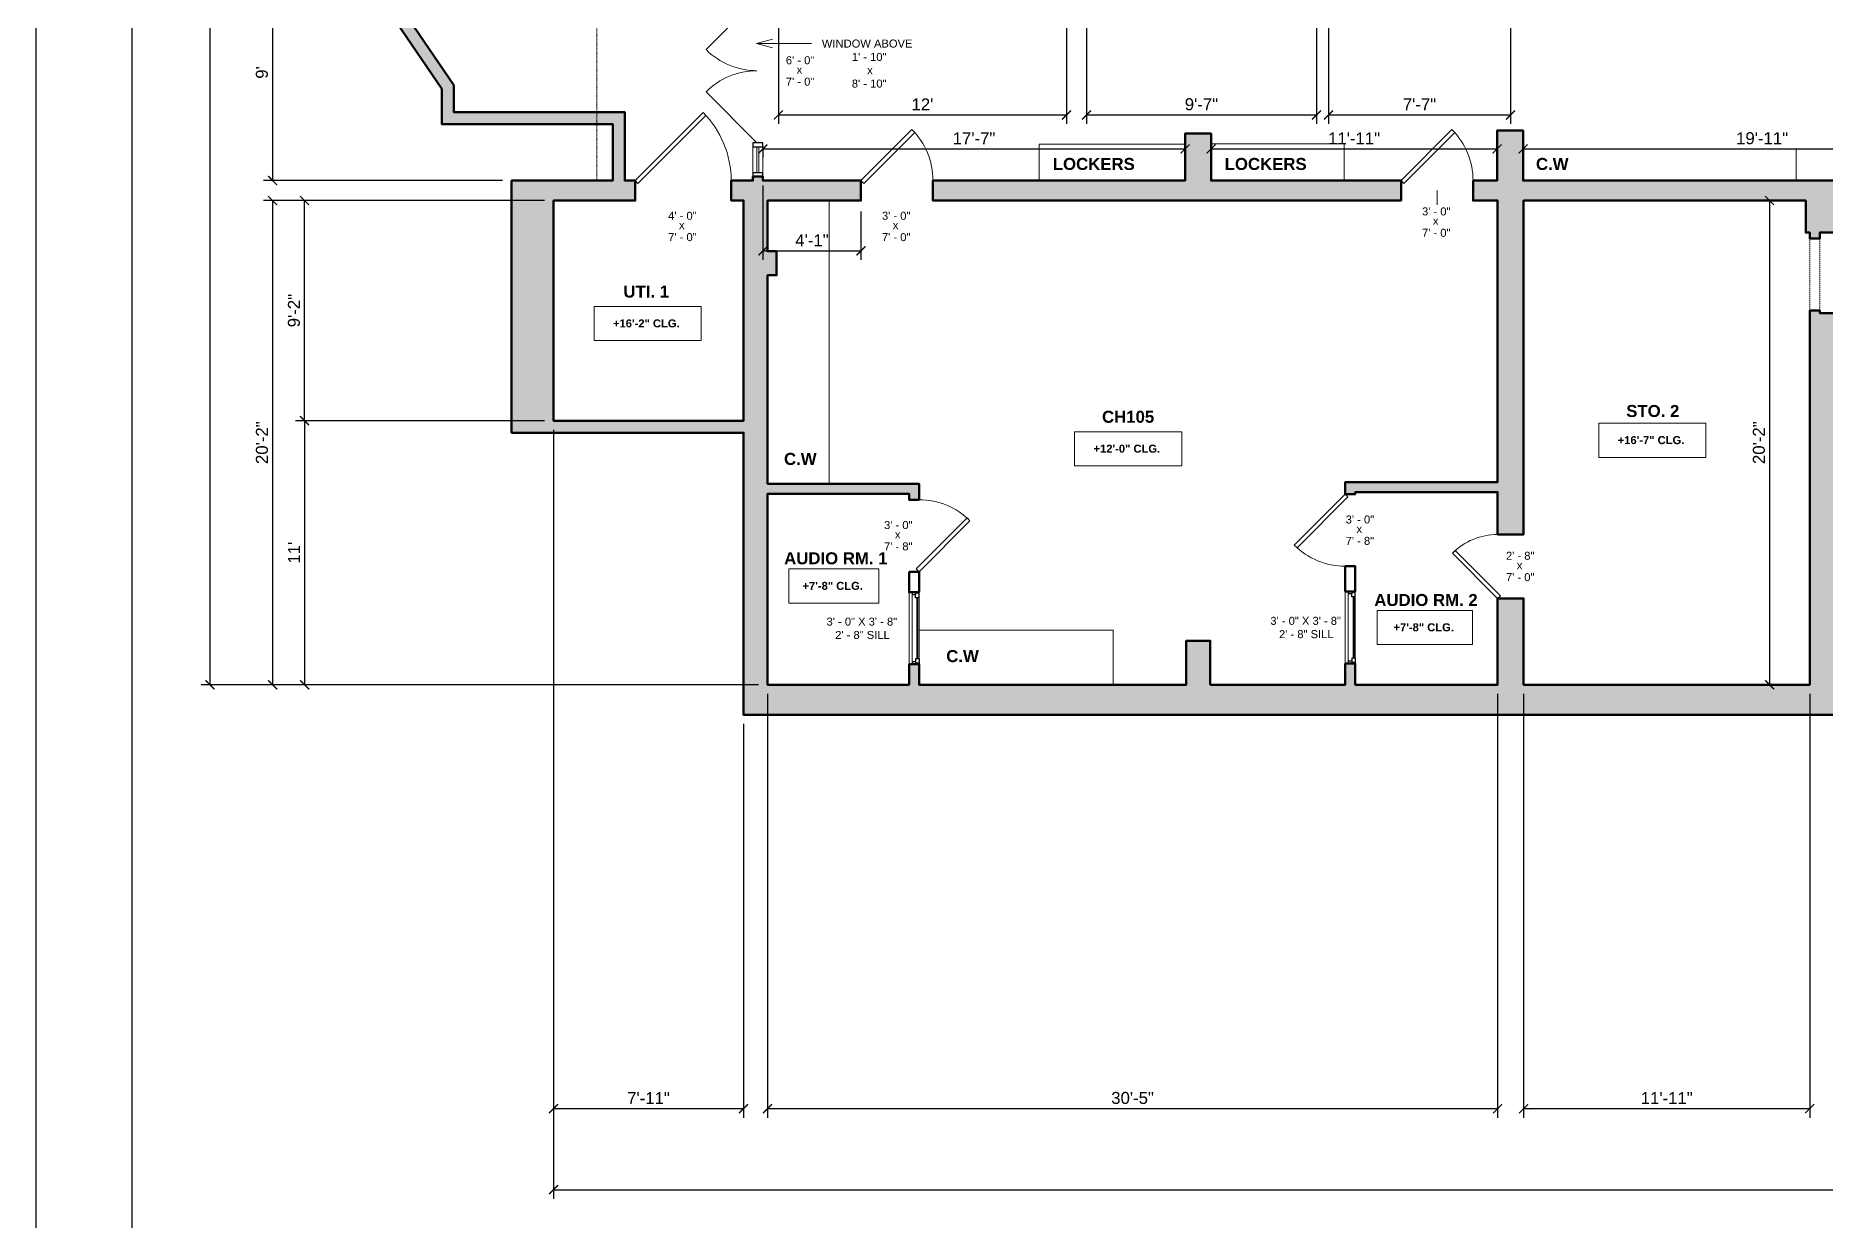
# Model space of a CAD drawing. Header units: inches. Extents: x -2078 to 106214, y -964 to 6385.
# Drawn here: x 17486 to 18380, y 3412 to 4004 of the extents above; entities that cross this region are included whole.
import ezdxf

# ---------------------------------------------------------------- set-up
doc = ezdxf.new("R2010")
doc.units = ezdxf.units.IN
doc.header["$MEASUREMENT"] = 0
doc.linetypes.add('HIDDEN2', pattern=[0.1875, 0.125, -0.0625])
doc.linetypes.add('Overhead', pattern=[0.15625, 0.09375, -0.0625])
for name, color, linetype, lineweight in [('A-ANNO', 2, 'Continuous', 5), ('A-ANNO-DIMS', 1, 'Continuous', 9), ('A-CASE', 4, 'Continuous', 9), ('A-DOOR', 1, 'Continuous', 18), ('A-GLAZ', 2, 'Continuous', 30), ('A-GLAZ-CURT', 52, 'Continuous', 9), ('A-GLAZ-CWMG', 51, 'Continuous', 9), ('A-HIDDEN', 2, 'HIDDEN2', 18), ('A-WALL', 3, 'Continuous', 40), ('A-WINDOWS', 2, 'Continuous', 18)]:
    doc.layers.add(name, color=color, linetype=linetype, lineweight=lineweight)
doc.layers.add('A-HATCH', color=9, linetype='Continuous')
doc.layers.add('A-TB', color=7, linetype='Continuous')
doc.styles.add('Arial_1', font='arial.ttf', dxfattribs={"height": 0.0625})
doc.styles.add('Arial_2', font='arial.ttf', dxfattribs={"height": 3})
doc.styles.add('Arial_B', font='arialbd.ttf', dxfattribs={"height": 4.5})
doc.styles.add('Arial_B_1', font='arialbd.ttf', dxfattribs={"height": 3})
doc.styles.add('Jay Cad', font='arial.ttf', dxfattribs={"height": 0.125})
doc.styles.add('JC', font='arial.ttf', dxfattribs={"height": 0.125})
doc.dimstyles.new('Jay Cad - DIMS', dxfattribs={"dimtxt": 0.125, "dimasz": 0.09375, "dimexe": 0.09375, "dimexo": 0.09375, "dimgap": 0.046875, "dimtad": 1, "dimdec": 1, "dimzin": 0, "dimdsep": 46, "dimlunit": 4, "dimtxsty": 'Jay Cad', "dimblk": 'ARCHTICK', "dimcen": 0.09, "dimclrd": 1, "dimclre": 1, "dimclrt": 256, "dimadec": 0, "dimazin": 0, "dimtfac": 1, "dimtdec": 1, "dimtofl": 0, "dimtmove": 1, "dimatfit": 3, "dimfxl": 1, "dimtolj": 1, "dimtzin": 0, "dimarcsym": 0})
doc.dimstyles.new('JC-DIMS', dxfattribs={"dimtxt": 0.125, "dimasz": 0.09375, "dimexe": 0.09375, "dimexo": 0.09375, "dimgap": 0.046875, "dimtad": 1, "dimdec": 1, "dimzin": 0, "dimdsep": 46, "dimlunit": 4, "dimtxsty": 'JC', "dimblk": 'ARCHTICK', "dimcen": 0.09, "dimclrd": 1, "dimclre": 1, "dimclrt": 256, "dimadec": 0, "dimazin": 0, "dimtfac": 1, "dimtdec": 1, "dimtofl": 0, "dimtmove": 1, "dimatfit": 3, "dimfxl": 1, "dimtolj": 1, "dimtzin": 0, "dimarcsym": 0})

# ---------------------------------------------------------------- blocks, each defined once
blk = doc.blocks.new('JC_DOOR_SINGLE PANEL - SINGLE DOOR-1542003-1st Floor Plan')
at = {"layer": 'A-DOOR', "lineweight": 30}
for p, q in [((-11.36, -37.53), (22.59, -3.59)), ((24, -5), (-9.94, -38.94)), ((22.59, -3.59), (24, -5)), ((-9.94, -38.94), (-11.36, -37.53))]:
    blk.add_line(p, q, dxfattribs=at)
at = {"layer": 'A-DOOR', "lineweight": 9}
blk.add_arc((24, -5), 48, 180, 225, dxfattribs=at)
blk = doc.blocks.new('JC_DOOR_SINGLE PANEL - SINGLE DOOR-1525205-1st Floor Plan')
at = {"layer": 'A-DOOR', "lineweight": 30}
for p, q in [((-8.87, -29.04), (16.59, -3.59)), ((18, -5), (-7.46, -30.46)), ((16.59, -3.59), (18, -5)), ((-7.46, -30.46), (-8.87, -29.04))]:
    blk.add_line(p, q, dxfattribs=at)
at = {"layer": 'A-DOOR', "lineweight": 9}
blk.add_arc((18, -5), 36, 180, 225, dxfattribs=at)
blk = doc.blocks.new('JC_OPENING DOOR - 3_ X 7_-1726620-1st Floor Plan')
at = {"linetype": 'Overhead'}
for p, q in [((17.68, 2.5), (-18.32, 2.5)), ((-18.32, -2.5), (17.68, -2.5))]:
    blk.add_line(p, q, dxfattribs=at)
for p, q in [((-18.32, 2.5), (-18.32, -2.5)), ((17.68, -2.5), (17.68, 2.5))]:
    blk.add_line(p, q)
blk = doc.blocks.new('Door-Curtain-Wall-Double-Storefront - Door-Curtain-Wall-Double-Storefront-1541908-1st Floor Plan')
at = {"layer": 'A-DOOR', "lineweight": 9}
for p, q in [((-36, -0.5), (-10.54, -25.96)), ((36, -0.5), (10.54, -25.95))]:
    blk.add_line(p, q, dxfattribs=at)
for centre, start, end in [((-36, -0.5), 315, 360), ((36, -0.5), 180, 225)]:
    blk.add_arc(centre, 36, start, end, dxfattribs=at)
blk = doc.blocks.new('System Panel - Glazed-1541913-1st Floor Plan')
at = {"layer": 'A-GLAZ-CURT', "lineweight": 18}
for p, q in [((6.5, 0.5), (-6.5, 0.5)), ((-6.5, 0.5), (-6.5, -0.5)), ((6.5, -0.5), (6.5, 0.5)), ((-6.5, -0.5), (6.5, -0.5))]:
    blk.add_line(p, q, dxfattribs=at)
blk = doc.blocks.new('Rectangular Mullion - 2_5_ x 5_ rectangular-1541103-1st Floor Plan')
at = {"layer": 'A-GLAZ-CWMG', "lineweight": 30}
for p, q in [((-1, 2.5), (1, 2.5)), ((-1, -2.5), (-1, 2.5)), ((1, 2.5), (1, -2.5)), ((1, -2.5), (-1, -2.5))]:
    blk.add_line(p, q, dxfattribs=at)
blk = doc.blocks.new('Rectangular Mullion - 2_5_ x 5_ rectangular-1541903-1st Floor Plan')
at = {"layer": 'A-GLAZ-CWMG'}
for p, q in [((-934.51, -123.02), (-934.51, -110.02)), ((-929.51, -110.02), (-929.51, -123.02))]:
    blk.add_line(p, q, dxfattribs=at)
blk = doc.blocks.new('Rectangular Mullion - 2_5_ x 5_ rectangular-1541113-1st Floor Plan')
at = {"layer": 'A-GLAZ-CWMG', "lineweight": 30}
for p, q in [((-2, 2.5), (0, 2.5)), ((-2, -2.5), (-2, 2.5)), ((0, 2.5), (0, -2.5)), ((0, -2.5), (-2, -2.5))]:
    blk.add_line(p, q, dxfattribs=at)
blk = doc.blocks.new('JC_DOOR_SINGLE PANEL - SINGLE DOOR-1552178-1st Floor Plan')
at = {"layer": 'A-DOOR', "lineweight": 30}
for p, q in [((-8.04, -27.71), (14.59, -5.09)), ((16, -6.5), (-6.63, -29.13)), ((14.59, -5.09), (16, -6.5)), ((-6.63, -29.13), (-8.04, -27.71))]:
    blk.add_line(p, q, dxfattribs=at)
at = {"layer": 'A-DOOR', "lineweight": 9}
blk.add_arc((16, -6.5), 32, 180, 225, dxfattribs=at)
blk = doc.blocks.new('JC_DOOR_SINGLE PANEL - SINGLE DOOR-1688720-1st Floor Plan')
at = {"layer": 'A-DOOR', "lineweight": 30}
for p, q in [((-7.46, 27.96), (-8.87, 26.54)), ((18, 2.5), (-7.46, 27.96)), ((-8.87, 26.54), (16.59, 1.09)), ((16.59, 1.09), (18, 2.5))]:
    blk.add_line(p, q, dxfattribs=at)
at = {"layer": 'A-DOOR', "lineweight": 9}
blk.add_arc((18, 2.5), 36, 135, 180, dxfattribs=at)
blk = doc.blocks.new('JC_FIXED WINDOW - MUNTIN - FIXED WINDOW-1631134-1st Floor Plan')
at = {"layer": 'A-GLAZ'}
for p, q in [((-18, 2.5), (-18, -2.5)), ((-15.25, 2.5), (-18, 2.5)), ((-17.5, 2.5), (-17.5, 0.75)), ((-17.5, 0.75), (-16.75, 0.75)), ((-15.25, 0.75), (-16.75, 0.75)), ((-16.75, 0.75), (-16.75, -1)), ((-15.25, 2.5), (-15.25, 0.75)), ((15.25, 2.5), (18, 2.5)), ((15.25, 2.5), (15.25, 0.75)), ((15.25, 0.75), (17.5, 0.75)), ((16.75, 0.75), (16.75, -1)), ((17.5, 2.5), (17.5, 0.75)), ((18, 2.5), (18, -2.5)), ((-18, -1), (-16.75, -1)), ((16.75, -1), (18, -1))]:
    blk.add_line(p, q, dxfattribs=at)
at = {"layer": 'A-GLAZ', "lineweight": 9}
for p, q in [((15.25, 2.5), (-15.25, 2.5)), ((16.75, -1), (-16.75, -1))]:
    blk.add_line(p, q, dxfattribs=at)
at = {"layer": 'A-GLAZ', "lineweight": 40}
blk.add_line((-15.25, 1.625), (15.25, 1.625), dxfattribs=at)
at = {"layer": 'A-WINDOWS'}
for p, q in [((18, 2.5), (-18, 2.5)), ((-18, -2.5), (18, -2.5))]:
    blk.add_line(p, q, dxfattribs=at)
blk = doc.blocks.new('Casework 1 - Casework 1-1631760-1st Floor Plan')
at = {"layer": 'A-CASE'}
blk.add_line((-829.2, -262.88), (-829.2, -404.38), dxfattribs=at)
blk = doc.blocks.new('Casework 4 - Casework 1-1632042-1st Floor Plan')
at = {"layer": 'A-CASE'}
for q in [(-883.57, -372.46), (-786.49, -399.79)]:
    blk.add_line((-786.49, -372.46), q, dxfattribs=at)
blk = doc.blocks.new('Casework 31 - Casework 1-1710220-1st Floor Plan')
at = {"layer": 'A-CASE'}
for p in [(-863.06, -354.7), (-790.19, -336.47)]:
    blk.add_line(p, (-863.06, -336.47), dxfattribs=at)
blk = doc.blocks.new('Casework 33 - Casework 1-1710311-1st Floor Plan')
at = {"layer": 'A-CASE'}
for q in [(-889.69, -335.42), (-823.14, -353.71)]:
    blk.add_line((-823.14, -335.42), q, dxfattribs=at)
blk = doc.blocks.new('Casework 34 - Casework 1-1710377-1st Floor Plan')
at = {"layer": 'A-CASE'}
for q in [(-929.69, -337.83), (-793.19, -353.71)]:
    blk.add_line((-793.19, -337.83), q, dxfattribs=at)
blk = doc.blocks.new('_ArchTick')
at = {"color": 0, "linetype": 'ByBlock', "const_width": 0.15}
blk.add_lwpolyline([(-0.5, -0.5), (0.5, 0.5)], dxfattribs=at)
blk = doc.blocks.new('*D1123')
at = {"layer": 'A-ANNO', "color": 1, "lineweight": -2, "transparency": 16777216}
for p, q in [((17851.7, 3675.38), (17851.7, 3463.58)), ((18216.7, 3675.38), (18216.7, 3463.58)), ((17851.7, 3468.08), (18216.7, 3468.08))]:
    blk.add_line(p, q, dxfattribs=at)
at = {"layer": 'Defpoints', "color": 0, "transparency": 16777216}
for p in [(17851.7, 3679.88), (18216.7, 3679.88), (18216.7, 3468.08)]:
    blk.add_point(p, dxfattribs=at)
at = {"layer": 'A-ANNO', "color": 1, "lineweight": -2, "transparency": 16777216, "xscale": 4.5, "yscale": 4.5, "zscale": 4.5, "rotation": 180}
blk.add_blockref('_ArchTick', (17851.7, 3468.08), dxfattribs=at)
at = {"layer": 'A-ANNO', "color": 1, "lineweight": -2, "transparency": 16777216, "xscale": 4.5, "yscale": 4.5, "zscale": 4.5}
blk.add_blockref('_ArchTick', (18216.7, 3468.08), dxfattribs=at)
at = {"layer": 'A-ANNO', "transparency": 16777216, "insert": (18034.2, 3473.4), "char_height": 6, "attachment_point": 5, "style": 'Jay Cad'}
blk.add_mtext('\\A1;30\'-5"', dxfattribs=at)
blk = doc.blocks.new('*D1125')
at = {"layer": 'A-ANNO', "color": 1, "lineweight": -2, "transparency": 16777216}
for p, q in [((18229.7, 3675.38), (18229.7, 3463.58)), ((18372.7, 3675.38), (18372.7, 3463.58)), ((18229.7, 3468.08), (18372.7, 3468.08))]:
    blk.add_line(p, q, dxfattribs=at)
at = {"layer": 'Defpoints', "color": 0, "transparency": 16777216}
for p in [(18229.7, 3679.88), (18372.7, 3679.88), (18372.7, 3468.08)]:
    blk.add_point(p, dxfattribs=at)
at = {"layer": 'A-ANNO', "color": 1, "lineweight": -2, "transparency": 16777216, "xscale": 4.5, "yscale": 4.5, "zscale": 4.5, "rotation": 180}
blk.add_blockref('_ArchTick', (18229.7, 3468.08), dxfattribs=at)
at = {"layer": 'A-ANNO', "color": 1, "lineweight": -2, "transparency": 16777216, "xscale": 4.5, "yscale": 4.5, "zscale": 4.5}
blk.add_blockref('_ArchTick', (18372.7, 3468.08), dxfattribs=at)
at = {"layer": 'A-ANNO', "transparency": 16777216, "insert": (18301.2, 3473.35), "char_height": 6, "attachment_point": 5, "style": 'Jay Cad'}
blk.add_mtext('\\A1;11\'-11"', dxfattribs=at)
blk = doc.blocks.new('*D1097')
at = {"layer": 'A-ANNO-DIMS', "color": 1, "lineweight": -2, "transparency": 16777216}
for p, q in [((18132.14, 4044.38), (18132.14, 3960.16)), ((18223.14, 4044.38), (18223.14, 3960.16)), ((18132.14, 3964.66), (18223.14, 3964.66))]:
    blk.add_line(p, q, dxfattribs=at)
at = {"layer": 'Defpoints', "color": 0, "transparency": 16777216}
for p in [(18132.14, 4048.88), (18223.14, 4048.88), (18223.14, 3964.66)]:
    blk.add_point(p, dxfattribs=at)
at = {"layer": 'A-ANNO-DIMS', "color": 1, "lineweight": -2, "transparency": 16777216, "xscale": 4.5, "yscale": 4.5, "zscale": 4.5, "rotation": 180}
blk.add_blockref('_ArchTick', (18132.14, 3964.66), dxfattribs=at)
at = {"layer": 'A-ANNO-DIMS', "color": 1, "lineweight": -2, "transparency": 16777216, "xscale": 4.5, "yscale": 4.5, "zscale": 4.5}
blk.add_blockref('_ArchTick', (18223.14, 3964.66), dxfattribs=at)
at = {"layer": 'A-ANNO-DIMS', "transparency": 16777216, "insert": (18177.64, 3969.91), "char_height": 6, "width": 0.4008, "attachment_point": 5, "style": 'JC'}
blk.add_mtext('\\A1;7\'-7"', dxfattribs=at)
blk = doc.blocks.new('*D1099')
at = {"layer": 'A-ANNO-DIMS', "color": 1, "lineweight": -2, "transparency": 16777216}
for p, q in [((17857.14, 4044.38), (17857.14, 3960.16)), ((18001.14, 4044.38), (18001.14, 3960.16)), ((17857.14, 3964.66), (18001.14, 3964.66))]:
    blk.add_line(p, q, dxfattribs=at)
at = {"layer": 'Defpoints', "color": 0, "transparency": 16777216}
for p in [(17857.14, 4048.88), (18001.14, 4048.88), (18001.14, 3964.66)]:
    blk.add_point(p, dxfattribs=at)
at = {"layer": 'A-ANNO-DIMS', "color": 1, "lineweight": -2, "transparency": 16777216, "xscale": 4.5, "yscale": 4.5, "zscale": 4.5, "rotation": 180}
blk.add_blockref('_ArchTick', (17857.14, 3964.66), dxfattribs=at)
at = {"layer": 'A-ANNO-DIMS', "color": 1, "lineweight": -2, "transparency": 16777216, "xscale": 4.5, "yscale": 4.5, "zscale": 4.5}
blk.add_blockref('_ArchTick', (18001.14, 3964.66), dxfattribs=at)
at = {"layer": 'A-ANNO-DIMS', "transparency": 16777216, "insert": (17929.14, 3969.92), "char_height": 6, "width": 0.4874, "attachment_point": 5, "style": 'JC'}
blk.add_mtext("\\A1;12'", dxfattribs=at)
blk = doc.blocks.new('*D1101')
at = {"layer": 'A-ANNO-DIMS', "color": 1, "lineweight": -2, "transparency": 16777216}
for p, q in [((18011.14, 4044.38), (18011.14, 3960.16)), ((18126.14, 4044.38), (18126.14, 3960.16)), ((18011.14, 3964.66), (18126.14, 3964.66))]:
    blk.add_line(p, q, dxfattribs=at)
at = {"layer": 'Defpoints', "color": 0, "transparency": 16777216}
for p in [(18011.14, 4048.88), (18126.14, 4048.88), (18126.14, 3964.66)]:
    blk.add_point(p, dxfattribs=at)
at = {"layer": 'A-ANNO-DIMS', "color": 1, "lineweight": -2, "transparency": 16777216, "xscale": 4.5, "yscale": 4.5, "zscale": 4.5, "rotation": 180}
blk.add_blockref('_ArchTick', (18011.14, 3964.66), dxfattribs=at)
at = {"layer": 'A-ANNO-DIMS', "color": 1, "lineweight": -2, "transparency": 16777216, "xscale": 4.5, "yscale": 4.5, "zscale": 4.5}
blk.add_blockref('_ArchTick', (18126.14, 3964.66), dxfattribs=at)
at = {"layer": 'A-ANNO-DIMS', "transparency": 16777216, "insert": (18068.64, 3969.98), "char_height": 6, "width": 0.4008, "attachment_point": 5, "style": 'JC'}
blk.add_mtext('\\A1;9\'-7"', dxfattribs=at)
blk = doc.blocks.new('*D1167')
at = {"layer": 'A-ANNO', "color": 1, "lineweight": -2, "transparency": 16777216}
for p, q in [((17744.7, 3807.38), (17744.7, 3463.58)), ((17839.7, 3660.38), (17839.7, 3463.58)), ((17744.7, 3468.08), (17839.7, 3468.08))]:
    blk.add_line(p, q, dxfattribs=at)
at = {"layer": 'Defpoints', "color": 0, "transparency": 16777216}
for p in [(17744.7, 3811.88), (17839.7, 3664.88), (17839.7, 3468.08)]:
    blk.add_point(p, dxfattribs=at)
at = {"layer": 'A-ANNO', "color": 1, "lineweight": -2, "transparency": 16777216, "xscale": 4.5, "yscale": 4.5, "zscale": 4.5, "rotation": 180}
blk.add_blockref('_ArchTick', (17744.7, 3468.08), dxfattribs=at)
at = {"layer": 'A-ANNO', "color": 1, "lineweight": -2, "transparency": 16777216, "xscale": 4.5, "yscale": 4.5, "zscale": 4.5}
blk.add_blockref('_ArchTick', (17839.7, 3468.08), dxfattribs=at)
at = {"layer": 'A-ANNO', "transparency": 16777216, "insert": (17792.2, 3473.35), "char_height": 6, "attachment_point": 5, "style": 'Jay Cad'}
blk.add_mtext('\\A1;7\'-11"', dxfattribs=at)
blk = doc.blocks.new('*D1169')
at = {"layer": 'A-ANNO', "color": 1, "lineweight": -2, "transparency": 16777216}
for p, q in [((17740.2, 3921.88), (17615.76, 3921.88)), ((17620.26, 3811.88), (17620.26, 3921.88)), ((17740.2, 3811.88), (17615.76, 3811.88))]:
    blk.add_line(p, q, dxfattribs=at)
at = {"layer": 'Defpoints', "color": 0, "transparency": 16777216}
for p in [(17620.26, 3921.88), (17744.7, 3921.88), (17744.7, 3811.88)]:
    blk.add_point(p, dxfattribs=at)
at = {"layer": 'A-ANNO', "color": 1, "lineweight": -2, "transparency": 16777216, "xscale": 4.5, "yscale": 4.5, "zscale": 4.5}
for p, rotation in [((17620.26, 3921.88), 90), ((17620.26, 3811.88), 270)]:
    blk.add_blockref('_ArchTick', p, dxfattribs=dict(at, rotation=rotation))
at = {"layer": 'A-ANNO', "transparency": 16777216, "insert": (17614.95, 3866.88), "char_height": 6, "attachment_point": 5, "rotation": 90, "style": 'Jay Cad'}
blk.add_mtext('\\A1;9\'-2"', dxfattribs=at)
blk = doc.blocks.new('*D1173')
at = {"layer": 'A-ANNO', "color": 1, "lineweight": -2, "transparency": 16777216}
for p, q in [((19791.7, 3824), (19791.7, 3423.1)), ((17744.7, 3807.38), (17744.7, 3423.1)), ((17744.7, 3427.6), (19791.7, 3427.6))]:
    blk.add_line(p, q, dxfattribs=at)
at = {"layer": 'Defpoints', "color": 0, "transparency": 16777216}
for p in [(19791.7, 3828.5), (17744.7, 3811.88), (19791.7, 3427.6)]:
    blk.add_point(p, dxfattribs=at)
at = {"layer": 'A-ANNO', "color": 1, "lineweight": -2, "transparency": 16777216, "xscale": 4.5, "yscale": 4.5, "zscale": 4.5, "rotation": 180}
blk.add_blockref('_ArchTick', (17744.7, 3427.6), dxfattribs=at)
at = {"layer": 'A-ANNO', "color": 1, "lineweight": -2, "transparency": 16777216, "xscale": 4.5, "yscale": 4.5, "zscale": 4.5}
blk.add_blockref('_ArchTick', (19791.7, 3427.6), dxfattribs=at)
at = {"layer": 'A-ANNO', "transparency": 16777216, "insert": (18768.2, 3432.91), "char_height": 6, "attachment_point": 5, "style": 'Jay Cad'}
blk.add_mtext('\\A1;170\'-7"', dxfattribs=at)
blk = doc.blocks.new('*D1189')
at = {"layer": 'A-ANNO-DIMS', "color": 1, "lineweight": -2, "transparency": 16777216}
for p, q in [((17849.41, 3948.82), (17849.41, 3943.16)), ((17849.41, 3947.66), (18060.41, 3947.66)), ((18060.41, 3948.82), (18060.41, 3943.16))]:
    blk.add_line(p, q, dxfattribs=at)
at = {"layer": 'Defpoints', "color": 0, "transparency": 16777216}
for p in [(17849.41, 3953.32), (18060.41, 3953.32), (18060.41, 3947.66)]:
    blk.add_point(p, dxfattribs=at)
at = {"layer": 'A-ANNO-DIMS', "color": 1, "lineweight": -2, "transparency": 16777216, "xscale": 4.5, "yscale": 4.5, "zscale": 4.5, "rotation": 180}
blk.add_blockref('_ArchTick', (17849.41, 3947.66), dxfattribs=at)
at = {"layer": 'A-ANNO-DIMS', "color": 1, "lineweight": -2, "transparency": 16777216, "xscale": 4.5, "yscale": 4.5, "zscale": 4.5}
blk.add_blockref('_ArchTick', (18060.41, 3947.66), dxfattribs=at)
at = {"layer": 'A-ANNO-DIMS', "transparency": 16777216, "insert": (17954.91, 3952.92), "char_height": 6, "width": 0.4874, "attachment_point": 5, "style": 'JC'}
blk.add_mtext('\\A1;17\'-7"', dxfattribs=at)
blk = doc.blocks.new('*D1191')
at = {"layer": 'A-ANNO-DIMS', "color": 1, "lineweight": -2, "transparency": 16777216}
for p, q in [((18073.41, 3948.82), (18073.41, 3943.16)), ((18073.41, 3947.66), (18216.41, 3947.66)), ((18216.41, 3948.82), (18216.41, 3943.16))]:
    blk.add_line(p, q, dxfattribs=at)
at = {"layer": 'Defpoints', "color": 0, "transparency": 16777216}
for p in [(18073.41, 3953.32), (18216.41, 3953.32), (18216.41, 3947.66)]:
    blk.add_point(p, dxfattribs=at)
at = {"layer": 'A-ANNO-DIMS', "color": 1, "lineweight": -2, "transparency": 16777216, "xscale": 4.5, "yscale": 4.5, "zscale": 4.5, "rotation": 180}
blk.add_blockref('_ArchTick', (18073.41, 3947.66), dxfattribs=at)
at = {"layer": 'A-ANNO-DIMS', "color": 1, "lineweight": -2, "transparency": 16777216, "xscale": 4.5, "yscale": 4.5, "zscale": 4.5}
blk.add_blockref('_ArchTick', (18216.41, 3947.66), dxfattribs=at)
at = {"layer": 'A-ANNO-DIMS', "transparency": 16777216, "insert": (18144.91, 3952.92), "char_height": 6, "width": 0.5739, "attachment_point": 5, "style": 'JC'}
blk.add_mtext('\\A1;11\'-11"', dxfattribs=at)
blk = doc.blocks.new('*D1193')
at = {"layer": 'A-ANNO-DIMS', "color": 1, "lineweight": -2, "transparency": 16777216}
for p, q in [((18229.41, 3948.82), (18229.41, 3943.16)), ((18229.41, 3947.66), (18468.41, 3947.66)), ((18468.41, 3951.84), (18468.41, 3943.16))]:
    blk.add_line(p, q, dxfattribs=at)
at = {"layer": 'Defpoints', "color": 0, "transparency": 16777216}
for p in [(18468.41, 3956.34), (18229.41, 3953.32), (18468.41, 3947.66)]:
    blk.add_point(p, dxfattribs=at)
at = {"layer": 'A-ANNO-DIMS', "color": 1, "lineweight": -2, "transparency": 16777216, "xscale": 4.5, "yscale": 4.5, "zscale": 4.5, "rotation": 180}
blk.add_blockref('_ArchTick', (18229.41, 3947.66), dxfattribs=at)
at = {"layer": 'A-ANNO-DIMS', "color": 1, "lineweight": -2, "transparency": 16777216, "xscale": 4.5, "yscale": 4.5, "zscale": 4.5}
blk.add_blockref('_ArchTick', (18468.41, 3947.66), dxfattribs=at)
at = {"layer": 'A-ANNO-DIMS', "transparency": 16777216, "insert": (18348.91, 3952.98), "char_height": 6, "width": 0.5739, "attachment_point": 5, "style": 'JC'}
blk.add_mtext('\\A1;19\'-11"', dxfattribs=at)
blk = doc.blocks.new('JC- existing door Tag_quad - JC- existing door Tag_quad-839775-1st Floor Plan')
at = {"layer": 'A-ANNO', "insert": (-0.023, 0.038), "char_height": 0.0625, "width": 0.0505, "attachment_point": 1, "style": 'Arial_1', "bg_fill": 3, "box_fill_scale": 1.25, "bg_fill_color": 256, "bg_fill_true_color": 13158600, "bg_fill_transparency": 0}
blk.add_mtext('x', dxfattribs=at)
blk = doc.blocks.new('*D1219')
at = {"layer": 'A-ANNO-DIMS', "color": 1, "lineweight": -2, "transparency": 16777216}
for p, q in [((17849.41, 3929.38), (17849.41, 3892.25)), ((17898.41, 3916.38), (17898.41, 3892.25)), ((17849.41, 3896.75), (17898.41, 3896.75))]:
    blk.add_line(p, q, dxfattribs=at)
at = {"layer": 'Defpoints', "color": 0, "transparency": 16777216}
for p in [(17849.41, 3933.88), (17898.41, 3920.88), (17898.41, 3896.75)]:
    blk.add_point(p, dxfattribs=at)
at = {"layer": 'A-ANNO-DIMS', "color": 1, "lineweight": -2, "transparency": 16777216, "xscale": 4.5, "yscale": 4.5, "zscale": 4.5, "rotation": 180}
blk.add_blockref('_ArchTick', (17849.41, 3896.75), dxfattribs=at)
at = {"layer": 'A-ANNO-DIMS', "color": 1, "lineweight": -2, "transparency": 16777216, "xscale": 4.5, "yscale": 4.5, "zscale": 4.5}
blk.add_blockref('_ArchTick', (17898.41, 3896.75), dxfattribs=at)
at = {"layer": 'A-ANNO-DIMS', "transparency": 16777216, "insert": (17873.91, 3902.01), "char_height": 6, "width": 0.4008, "attachment_point": 5, "style": 'JC'}
blk.add_mtext('\\A1;4\'-1"', dxfattribs=at)
blk = doc.blocks.new('*D1225')
at = {"layer": 'A-ANNO', "color": 1, "lineweight": -2, "transparency": 16777216}
for p, q in [((17740.2, 3921.88), (17599.76, 3921.88)), ((17604.26, 3921.88), (17604.26, 3679.88)), ((17847.2, 3679.88), (17599.76, 3679.88))]:
    blk.add_line(p, q, dxfattribs=at)
at = {"layer": 'Defpoints', "color": 0, "transparency": 16777216}
for p in [(17744.7, 3921.88), (17604.26, 3679.88), (17851.7, 3679.88)]:
    blk.add_point(p, dxfattribs=at)
at = {"layer": 'A-ANNO', "color": 1, "lineweight": -2, "transparency": 16777216, "xscale": 4.5, "yscale": 4.5, "zscale": 4.5}
for p, rotation in [((17604.26, 3921.88), 90), ((17604.26, 3679.88), 270)]:
    blk.add_blockref('_ArchTick', p, dxfattribs=dict(at, rotation=rotation))
at = {"layer": 'A-ANNO', "transparency": 16777216, "insert": (17598.95, 3800.88), "char_height": 6, "attachment_point": 5, "rotation": 90, "style": 'Jay Cad'}
blk.add_mtext('\\A1;20\'-2"', dxfattribs=at)
blk = doc.blocks.new('*D1227')
at = {"layer": 'A-ANNO', "color": 1, "lineweight": -2, "transparency": 16777216}
for p, q in [((17836.64, 4039.88), (17599.76, 4039.88)), ((17604.26, 4039.88), (17604.26, 3931.88)), ((17719.2, 3931.88), (17599.76, 3931.88))]:
    blk.add_line(p, q, dxfattribs=at)
at = {"layer": 'Defpoints', "color": 0, "transparency": 16777216}
for p in [(17841.14, 4039.88), (17604.26, 3931.88), (17723.7, 3931.88)]:
    blk.add_point(p, dxfattribs=at)
at = {"layer": 'A-ANNO', "color": 1, "lineweight": -2, "transparency": 16777216, "xscale": 4.5, "yscale": 4.5, "zscale": 4.5}
for p, rotation in [((17604.26, 4039.88), 90), ((17604.26, 3931.88), 270)]:
    blk.add_blockref('_ArchTick', p, dxfattribs=dict(at, rotation=rotation))
at = {"layer": 'A-ANNO', "transparency": 16777216, "insert": (17598.95, 3985.88), "char_height": 6, "attachment_point": 5, "rotation": 90, "style": 'Jay Cad'}
blk.add_mtext("\\A1;9'", dxfattribs=at)
blk = doc.blocks.new('*D1233')
at = {"layer": 'A-ANNO', "color": 1, "lineweight": -2, "transparency": 16777216}
for p, q in [((17740.2, 3811.88), (17615.76, 3811.88)), ((17620.26, 3811.88), (17620.26, 3679.88)), ((17847.2, 3679.88), (17615.76, 3679.88))]:
    blk.add_line(p, q, dxfattribs=at)
at = {"layer": 'Defpoints', "color": 0, "transparency": 16777216}
for p in [(17744.7, 3811.88), (17620.26, 3679.88), (17851.7, 3679.88)]:
    blk.add_point(p, dxfattribs=at)
at = {"layer": 'A-ANNO', "color": 1, "lineweight": -2, "transparency": 16777216, "xscale": 4.5, "yscale": 4.5, "zscale": 4.5}
for p, rotation in [((17620.26, 3811.88), 90), ((17620.26, 3679.88), 270)]:
    blk.add_blockref('_ArchTick', p, dxfattribs=dict(at, rotation=rotation))
at = {"layer": 'A-ANNO', "transparency": 16777216, "insert": (17615, 3745.88), "char_height": 6, "attachment_point": 5, "rotation": 90, "style": 'Jay Cad'}
blk.add_mtext("\\A1;11'", dxfattribs=at)
blk = doc.blocks.new('*D1235')
at = {"layer": 'A-ANNO', "color": 1, "lineweight": -2, "transparency": 16777216}
for p, q in [((17847.89, 4519.88), (17568.51, 4519.88)), ((17573.01, 3679.88), (17573.01, 4519.88)), ((17847.2, 3679.88), (17568.51, 3679.88))]:
    blk.add_line(p, q, dxfattribs=at)
at = {"layer": 'Defpoints', "color": 0, "transparency": 16777216}
for p in [(17573.01, 4519.88), (17852.39, 4519.88), (17851.7, 3679.88)]:
    blk.add_point(p, dxfattribs=at)
at = {"layer": 'A-ANNO', "color": 1, "lineweight": -2, "transparency": 16777216, "xscale": 4.5, "yscale": 4.5, "zscale": 4.5}
for p, rotation in [((17573.01, 4519.88), 90), ((17573.01, 3679.88), 270)]:
    blk.add_blockref('_ArchTick', p, dxfattribs=dict(at, rotation=rotation))
at = {"layer": 'A-ANNO', "transparency": 16777216, "insert": (17567.7, 4099.88), "char_height": 6, "attachment_point": 5, "rotation": 90, "style": 'Jay Cad'}
blk.add_mtext("\\A1;70'", dxfattribs=at)
blk = doc.blocks.new('*D1215')
at = {"layer": 'A-ANNO-DIMS', "color": 1, "lineweight": -2, "transparency": 16777216}
for p, q in [((18353.79, 3921.88), (18348.14, 3921.88)), ((18352.64, 3921.88), (18352.64, 3679.88)), ((18353.79, 3679.88), (18348.14, 3679.88))]:
    blk.add_line(p, q, dxfattribs=at)
at = {"layer": 'Defpoints', "color": 0, "transparency": 16777216}
for p in [(18358.29, 3921.88), (18352.64, 3679.88), (18358.29, 3679.88)]:
    blk.add_point(p, dxfattribs=at)
at = {"layer": 'A-ANNO-DIMS', "color": 1, "lineweight": -2, "transparency": 16777216, "xscale": 4.5, "yscale": 4.5, "zscale": 4.5}
for p, rotation in [((18352.64, 3921.88), 90), ((18352.64, 3679.88), 270)]:
    blk.add_blockref('_ArchTick', p, dxfattribs=dict(at, rotation=rotation))
at = {"layer": 'A-ANNO-DIMS', "transparency": 16777216, "insert": (18347.32, 3800.88), "char_height": 6, "width": 0.4874, "attachment_point": 5, "rotation": 90, "style": 'JC'}
blk.add_mtext('\\A1;20\'-2"', dxfattribs=at)
blk = doc.blocks.new('JC_TB_48x36 - JC_TB_3624-1264225-Floor Plans')
at = {"layer": 'A-TB'}
for p, q in [((-0.003, 24.012), (-0.003, -11.988)), ((0.747, 23.512), (0.747, -11.488))]:
    blk.add_line(p, q, dxfattribs=at)

msp = doc.modelspace()

# ---------------------------------------------------------------- linework, layer by layer
at = {"layer": 'A-ANNO'}
for p, q in [((17846.101, 4000.331), (17854.101, 4002.474)), ((17846.101, 4000.331), (17854.101, 3998.187)), ((17846.101, 4000.331), (17873.726, 4000.331)), ((18186.414, 3926.88), (18186.401, 3919.784))]:
    msp.add_line(p, q, dxfattribs=at)
at = {"layer": 'A-ANNO', "flags": 128}
for points in [[(17764.986, 3868.952), (17818.586, 3868.952), (17818.586, 3851.884), (17764.986, 3851.884)], [(18005.207, 3806.356), (18058.808, 3806.356), (18058.808, 3789.288), (18005.207, 3789.288)], [(18267.26, 3810.616), (18320.86, 3810.616), (18320.86, 3793.548), (18267.26, 3793.548)], [(17862.368, 3737.786), (17907.284, 3737.786), (17907.284, 3720.718), (17862.368, 3720.718)], [(18156.517, 3717.084), (18204.171, 3717.084), (18204.171, 3700.016), (18156.517, 3700.016)]]:
    msp.add_lwpolyline(points, close=True, dxfattribs=at)
at = {"layer": 'A-HIDDEN'}
msp.add_line((17766.414, 4044.164), (17766.414, 3931.88), dxfattribs=at)

# ---------------------------------------------------------------- block references
at = {"layer": 'A-ANNO', "xscale": 64, "yscale": 64, "zscale": 64}
for p in [(17808.903, 3909.144), (17915.791, 3909.144), (18185.791, 3911.314)]:
    msp.add_blockref('JC- existing door Tag_quad - JC- existing door Tag_quad-839775-1st Floor Plan', p, dxfattribs=at)
at = {"layer": 'A-CASE'}
for name, p in [('Casework 31 - Casework 1-1710220-1st Floor Plan', (18850.608, 4286.579)), ('Casework 33 - Casework 1-1710311-1st Floor Plan', (18963.106, 4285.587)), ('Casework 34 - Casework 1-1710377-1st Floor Plan', (19159.106, 4285.587)), ('Casework 1 - Casework 1-1631760-1st Floor Plan', (18711.779, 4184.764)), ('Casework 4 - Casework 1-1632042-1st Floor Plan', (18811.025, 4079.671))]:
    msp.add_blockref(name, p, dxfattribs=at)
at = {"layer": 'A-DOOR'}
for name, p, rotation in [('Door-Curtain-Wall-Double-Storefront - Door-Curtain-Wall-Double-Storefront-1541908-1st Floor Plan', (17846.914, 3986.759), 269.9999999999999), ('JC_DOOR_SINGLE PANEL - SINGLE DOOR-1542003-1st Floor Plan', (17809.526, 3926.88), 180), ('JC_DOOR_SINGLE PANEL - SINGLE DOOR-1525205-1st Floor Plan', (17916.414, 3926.88), 180), ('JC_DOOR_SINGLE PANEL - SINGLE DOOR-1525205-1st Floor Plan', (18186.414, 3926.88), 180), ('JC_OPENING DOOR - 3_ X 7_-1726620-1st Floor Plan', (18375.203, 3884.558), 269.9999999999999), ('JC_DOOR_SINGLE PANEL - SINGLE DOOR-1688720-1st Floor Plan', (18142.976, 3757.159), 89.99999999999994), ('JC_DOOR_SINGLE PANEL - SINGLE DOOR-1688720-1st Floor Plan', (17924.953, 3754.38), 269.9999999999999), ('JC_DOOR_SINGLE PANEL - SINGLE DOOR-1552178-1st Floor Plan', (18223.203, 3739.02), 269.9999999999999)]:
    msp.add_blockref(name, p, dxfattribs=dict(at, rotation=rotation))
at = {"layer": 'A-GLAZ-CURT', "rotation": 269.9999999999999}
msp.add_blockref('System Panel - Glazed-1541913-1st Floor Plan', (17846.914, 3942.264), dxfattribs=at)
at = {"layer": 'A-GLAZ-CWMG', "extrusion": (0, 0, -1), "rotation": 270.0000000000001}
for name, p in [('Rectangular Mullion - 2_5_ x 5_ rectangular-1541103-1st Floor Plan', (-17846.914, 3949.764)), ('Rectangular Mullion - 2_5_ x 5_ rectangular-1541113-1st Floor Plan', (-17846.914, 3933.764))]:
    msp.add_blockref(name, p, dxfattribs=at)
at = {"layer": 'A-GLAZ-CWMG'}
msp.add_blockref('Rectangular Mullion - 2_5_ x 5_ rectangular-1541903-1st Floor Plan', (18778.924, 4058.787), dxfattribs=at)
at = {"layer": 'A-WINDOWS', "rotation": 269.9999999999999}
for p in [(17924.953, 3708.13), (18142.976, 3708.52)]:
    msp.add_blockref('JC_FIXED WINDOW - MUNTIN - FIXED WINDOW-1631134-1st Floor Plan', p, dxfattribs=at)

# ---------------------------------------------------------------- texts
at = {"layer": 'A-ANNO', "attachment_point": 1}
for s, insert, char_height, width, style in [('WINDOW ABOVE', (17878.846, 4002.331), 4, 57.974, 'Arial_2'), ('1\' - 10"', (17893.846, 3995.664), 4, 21.816, 'Arial_2'), ('8\' - 10"', (17893.846, 3982.331), 4, 21.816, 'Arial_2'), ('x', (17901.513, 3988.997), 4, 3.232, 'Arial_2'), ('LOCKERS', (17994.314, 3943.17), 6, 50.5, 'Arial_B'), ('LOCKERS', (18080.229, 3943.17), 6, 50.5, 'Arial_B'), ('C.W', (18235.859, 3943.17), 6, 19.796, 'Arial_B'), ('UTI. 1', (17779.645, 3879.399), 6, 27.876, 'Arial_B'), ('+16\'-2" CLG.', (17774.439, 3862.499), 4, 41.814, 'Arial_B_1'), ('CH105', (18018.916, 3816.841), 6, 98.576, 'Arial_B'), ('STO. 2', (18280.987, 3819.715), 6, 32.724, 'Arial_B'), ('+16\'-7" CLG.', (18276.713, 3804.163), 4, 41.814, 'Arial_B_1'), ('C.W', (17859.93, 3795.772), 6, 19.796, 'Arial_B'), ('+12\'-0" CLG.', (18014.661, 3799.903), 4, 41.814, 'Arial_B_1'), ('+7\'-8" CLG.', (17869.154, 3731.333), 4, 37.976, 'Arial_B_1'), ('3\' - 0" X 3\' - 8"', (17881.194, 3713.474), 4, 44.642, 'Arial_2'), ('3\' - 0" X 3\' - 8"', (18103.079, 3713.864), 4, 44.642, 'Arial_2'), ('2\' - 8" SILL', (17885.527, 3706.807), 4, 34.138, 'Arial_2'), ('2\' - 8" SILL', (18107.412, 3707.197), 4, 34.138, 'Arial_2'), ('+7\'-8" CLG.', (18164.637, 3710.631), 4, 37.976, 'Arial_B_1'), ('C.W', (17941.036, 3697.232), 6, 19.796, 'Arial_B')]:
    msp.add_mtext(s, dxfattribs=dict(at, insert=insert, char_height=char_height, width=width, style=style))

# ---------------------------------------------------------------- dimensions: what is measured, and where the dimension line sits
at = {"layer": 'A-ANNO'}
for base, p1, p2, picture, middle in [((17604.263, 3931.88), (17841.135, 4039.88), (17723.703, 3931.88), '*D1227', (17598.95, 3985.88)), ((17620.263, 3921.88), (17744.703, 3811.88), (17744.703, 3921.88), '*D1169', (17614.95, 3866.88)), ((17620.263, 3679.88), (17744.703, 3811.88), (17851.703, 3679.88), '*D1233', (17615.001, 3745.88))]:
    dim = msp.add_linear_dim(base=base, p1=p1, p2=p2, angle=90, dimstyle='Jay Cad - DIMS', dxfattribs=at)
    dim.commit()
    dim.dimension.update_dxf_attribs({"geometry": picture, "text_midpoint": middle})
for base, p1, p2, picture, middle in [((19791.703, 3427.601), (17744.703, 3811.88), (19791.703, 3828.501), '*D1173', (18768.203, 3432.915)), ((17839.703, 3468.084), (17744.703, 3811.88), (17839.703, 3664.88), '*D1167', (17792.203, 3473.347)), ((18216.703, 3468.084), (17851.703, 3679.88), (18216.703, 3679.88), '*D1123', (18034.203, 3473.4)), ((18372.703, 3468.084), (18229.703, 3679.88), (18372.703, 3679.88), '*D1125', (18301.203, 3473.347))]:
    dim = msp.add_linear_dim(base=base, p1=p1, p2=p2, dimstyle='Jay Cad - DIMS', dxfattribs=at)
    dim.commit()
    dim.dimension.update_dxf_attribs({"geometry": picture, "text_midpoint": middle})
at = {"layer": 'A-ANNO-DIMS'}
for base, p1, p2, picture, middle in [((18001.135, 3964.662), (17857.135, 4048.88), (18001.135, 4048.88), '*D1099', (17929.135, 3969.925)), ((18126.135, 3964.662), (18011.135, 4048.88), (18126.135, 4048.88), '*D1101', (18068.635, 3969.976)), ((18223.135, 3964.662), (18132.135, 4048.88), (18223.135, 4048.88), '*D1097', (18177.635, 3969.912)), ((18060.414, 3947.662), (17849.414, 3953.319), (18060.414, 3953.319), '*D1189', (17954.914, 3952.925)), ((18216.414, 3947.662), (18073.414, 3953.319), (18216.414, 3953.319), '*D1191', (18144.914, 3952.925)), ((18468.414, 3947.662), (18229.414, 3953.319), (18468.414, 3956.344), '*D1193', (18348.914, 3952.976)), ((17898.414, 3896.751), (17849.414, 3933.88), (17898.414, 3920.88), '*D1219', (17873.914, 3902.013))]:
    dim = msp.add_linear_dim(base=base, p1=p1, p2=p2, dimstyle='JC-DIMS', dxfattribs=at)
    dim.commit()
    dim.dimension.update_dxf_attribs({"geometry": picture, "text_midpoint": middle})
dim = msp.add_linear_dim(base=(18352.636, 3679.88), p1=(18358.292, 3921.88), p2=(18358.292, 3679.88), angle=90, dimstyle='JC-DIMS', dxfattribs=at)
dim.commit()
dim.dimension.update_dxf_attribs({"geometry": '*D1215', "text_midpoint": (18347.322, 3800.88)})

# ---------------------------------------------------------------- next in the draw order: block references
at = {"layer": 'A-ANNO', "xscale": 64, "yscale": 64, "zscale": 64}
for p in [(17867.739, 3986.844), (17916.834, 3754.589), (18147.62, 3757.368), (18227.755, 3739.229)]:
    msp.add_blockref('JC- existing door Tag_quad - JC- existing door Tag_quad-839775-1st Floor Plan', p, dxfattribs=at)

# ---------------------------------------------------------------- next in the draw order: texts
at = {"layer": 'A-ANNO', "char_height": 4, "width": 17.978, "attachment_point": 1, "style": 'Arial_2'}
for s, insert in [('3\' - 0"', (18178.905, 3918.451)), ('4\' - 0"', (17802.017, 3916.281)), ('3\' - 0"', (17908.905, 3916.281)), ('7\' - 0"', (17802.017, 3905.6)), ('7\' - 0"', (17908.905, 3905.6)), ('7\' - 0"', (18178.905, 3907.769))]:
    msp.add_mtext(s, dxfattribs=dict(at, insert=insert))

# ---------------------------------------------------------------- next in the draw order: dimensions: what is measured, and where the dimension line sits
at = {"layer": 'A-ANNO'}
for base, p1, p2, picture, middle in [((17573.009, 4519.88), (17851.703, 3679.88), (17852.385, 4519.88), '*D1235', (17567.696, 4099.88)), ((17604.263, 3679.88), (17744.703, 3921.88), (17851.703, 3679.88), '*D1225', (17598.95, 3800.88))]:
    dim = msp.add_linear_dim(base=base, p1=p1, p2=p2, angle=90, dimstyle='Jay Cad - DIMS', dxfattribs=at)
    dim.commit()
    dim.dimension.update_dxf_attribs({"geometry": picture, "text_midpoint": middle})

# ---------------------------------------------------------------- next in the draw order: texts
at = {"layer": 'A-ANNO', "char_height": 4, "width": 17.978, "attachment_point": 1, "style": 'Arial_2'}
for s, insert in [('6\' - 0"', (17860.853, 3993.982)), ('7\' - 0"', (17860.853, 3983.3)), ('3\' - 0"', (17909.948, 3761.726)), ('3\' - 0"', (18140.735, 3764.505)), ('7\' - 8"', (17909.948, 3751.045)), ('7\' - 8"', (18140.735, 3753.824)), ('2\' - 8"', (18220.87, 3746.366)), ('7\' - 0"', (18220.87, 3735.684))]:
    msp.add_mtext(s, dxfattribs=dict(at, insert=insert))

# ---------------------------------------------------------------- next in the draw order: block references
at = {"layer": 'A-TB', "xscale": 64, "yscale": 64, "zscale": 64}
msp.add_blockref('JC_TB_48x36 - JC_TB_3624-1264225-Floor Plans', (17486.08, 3695.863), dxfattribs=at)

# ---------------------------------------------------------------- next in the draw order: hatches: boundary and pattern name
at = {"layer": 'A-HATCH'}
h = msp.add_hatch(color=256, dxfattribs=at)
h.dxf.hatch_style = 1
h.paths.add_polyline_path([(19805.414, 4380.691), (19877.414, 4380.691), (19877.414, 4386.691), (19869.414, 4386.691), (19805.414, 4386.691), (19805.414, 4401.691), (19793.414, 4401.691), (19793.414, 4193.501), (19788.228, 4193.501), (19788.228, 4187.501), (19791.414, 4187.501), (19791.414, 3930.501), (19785.414, 3930.501), (19785.414, 3920.501), (19791.703, 3920.501), (19791.703, 3828.501), (19664.703, 3828.501), (19664.703, 3920.501), (19749.414, 3920.501), (19749.414, 3930.501), (19668.693, 3930.501), (19668.693, 3955.448), (19655.693, 3955.448), (19655.693, 3930.501), (19473.414, 3930.501), (19473.414, 3920.501), (19658.703, 3920.501), (19658.703, 3828.501), (19428.703, 3828.501), (19428.703, 3920.501), (19437.414, 3920.501), (19437.414, 3930.501), (19429.414, 3930.501), (19429.414, 3955.715), (19416.414, 3955.715), (19416.414, 3930.88), (19409.414, 3930.88), (19409.414, 3916.88), (19413.703, 3916.88), (19413.703, 3684.88), (19191.703, 3684.88), (19191.703, 3916.88), (19373.414, 3916.88), (19373.414, 3930.88), (19188.838, 3930.88), (19188.838, 3955.643), (19176.838, 3955.643), (19176.838, 3930.88), (19099.703, 3930.88), (19099.703, 3919.88), (19173.703, 3919.88), (19173.703, 3682.88), (19054.703, 3682.88), (19054.703, 3919.88), (19063.703, 3919.88), (19063.703, 3930.88), (19037.363, 3930.88), (19037.363, 3919.88), (19046.703, 3919.88), (19046.703, 3679.88), (18949.703, 3679.88), (18949.703, 3701.88), (18937.703, 3701.88), (18937.703, 3679.88), (18708.703, 3679.88), (18708.703, 3691.88), (18695.703, 3691.88), (18695.703, 3679.88), (18385.703, 3679.88), (18385.703, 3865.63), (18377.703, 3865.63), (18377.703, 3866.88), (18372.703, 3866.88), (18372.703, 3679.88), (18229.703, 3679.88), (18229.703, 3723.02), (18216.703, 3723.02), (18216.703, 3679.88), (18145.476, 3679.88), (18145.476, 3690.52), (18140.476, 3690.52), (18140.476, 3679.88), (18073.062, 3679.88), (18073.062, 3701.939), (18061.062, 3701.939), (18061.062, 3679.88), (17927.453, 3679.88), (17927.453, 3690.13), (17922.453, 3690.13), (17922.453, 3679.88), (17851.703, 3679.88), (17851.703, 3775.38), (17922.453, 3775.38), (17922.453, 3772.38), (17927.453, 3772.38), (17927.453, 3780.38), (17851.703, 3780.38), (17851.703, 3884.519), (17856.251, 3884.519), (17856.251, 3896.519), (17851.703, 3896.519), (17851.703, 3921.88), (17898.414, 3921.88), (17898.414, 3931.88), (17849.414, 3931.88), (17849.414, 3933.88), (17844.414, 3933.88), (17844.414, 3931.88), (17833.526, 3931.88), (17833.526, 3921.88), (17839.703, 3921.88), (17839.703, 3811.88), (17744.703, 3811.88), (17744.703, 3921.88), (17785.526, 3921.88), (17785.526, 3931.88), (17780.35, 3931.88), (17780.35, 3966.098), (17694.851, 3966.098), (17694.851, 3979.52), (17652.414, 4041.947), (17652.414, 4134.469), (17646.414, 4134.469), (17646.414, 4040.101), (17688.851, 3977.674), (17688.851, 3960.098), (17774.35, 3960.098), (17774.35, 3931.88), (17723.703, 3931.88), (17723.703, 3805.88), (17839.703, 3805.88), (17839.703, 3664.88), (19428.703, 3664.88), (19428.703, 3822.501), (19804.703, 3822.501), (19804.703, 3920.501), (19805.414, 3920.501)])
h = msp.add_hatch(color=256, dxfattribs=at)
h.dxf.hatch_style = 1
h.paths.add_polyline_path([(18229.703, 3921.88), (18370.703, 3921.88), (18370.703, 3905.88), (18372.703, 3905.88), (18372.703, 3902.88), (18377.703, 3902.88), (18377.703, 3905.88), (18384.703, 3905.88), (18384.703, 3921.88), (18410.703, 3921.88), (18410.703, 3931.88), (18229.414, 3931.88), (18229.414, 3956.88), (18216.414, 3956.88), (18216.414, 3931.88), (18204.414, 3931.88), (18204.414, 3921.88), (18216.703, 3921.88), (18216.703, 3781.159), (18140.476, 3781.159), (18140.476, 3775.159), (18145.476, 3775.159), (18145.476, 3776.159), (18216.703, 3776.159), (18216.703, 3755.02), (18229.703, 3755.02)])
h.paths.add_polyline_path([(18168.414, 3931.88), (18073.414, 3931.88), (18073.414, 3955.331), (18060.414, 3955.331), (18060.414, 3931.88), (17934.414, 3931.88), (17934.414, 3921.88), (18168.414, 3921.88)])

# ---------------------------------------------------------------- next in the draw order: linework, layer by layer
at = {"layer": 'A-WALL', "lineweight": 60}
for points in [[(17646.414, 4040.101), (17688.851, 3977.674), (17688.851, 3960.098), (17774.35, 3960.098), (17774.35, 3931.88), (17723.703, 3931.88), (17723.703, 3805.88), (17839.703, 3805.88), (17839.703, 3664.88), (19428.703, 3664.88)], [(18385.703, 3865.63), (18377.703, 3865.63), (18377.703, 3866.88), (18372.703, 3866.88), (18372.703, 3679.88), (18229.703, 3679.88), (18229.703, 3723.02), (18216.703, 3723.02), (18216.703, 3679.88), (18145.476, 3679.88), (18145.476, 3690.52), (18140.476, 3690.52), (18140.476, 3679.88), (18073.062, 3679.88), (18073.062, 3701.939), (18061.062, 3701.939), (18061.062, 3679.88), (17927.453, 3679.88), (17927.453, 3690.13), (17922.453, 3690.13), (17922.453, 3679.88), (17851.703, 3679.88), (17851.703, 3775.38), (17922.453, 3775.38), (17922.453, 3772.38), (17927.453, 3772.38), (17927.453, 3780.38), (17851.703, 3780.38), (17851.703, 3884.519), (17856.251, 3884.519), (17856.251, 3896.519), (17851.703, 3896.519), (17851.703, 3921.88), (17898.414, 3921.88), (17898.414, 3931.88), (17849.414, 3931.88), (17849.414, 3933.88), (17844.414, 3933.88), (17844.414, 3931.88), (17833.526, 3931.88), (17833.526, 3921.88), (17839.703, 3921.88), (17839.703, 3811.88), (17744.703, 3811.88), (17744.703, 3921.88), (17785.526, 3921.88), (17785.526, 3931.88), (17780.35, 3931.88), (17780.35, 3966.098), (17694.851, 3966.098), (17694.851, 3979.52), (17652.414, 4041.947)], [(18410.703, 3931.88), (18229.414, 3931.88), (18229.414, 3956.88), (18216.414, 3956.88), (18216.414, 3931.88), (18204.414, 3931.88), (18204.414, 3921.88), (18216.703, 3921.88), (18216.703, 3781.159), (18140.476, 3781.159), (18140.476, 3775.159), (18145.476, 3775.159), (18145.476, 3776.159), (18216.703, 3776.159), (18216.703, 3755.02), (18229.703, 3755.02), (18229.703, 3921.88), (18370.703, 3921.88), (18370.703, 3905.88), (18372.703, 3905.88), (18372.703, 3902.88), (18377.703, 3902.88), (18377.703, 3905.88), (18384.703, 3905.88)]]:
    msp.add_lwpolyline(points, dxfattribs=at)
for points in [[(17934.414, 3931.88), (17934.414, 3921.88), (18168.414, 3921.88), (18168.414, 3931.88), (18073.414, 3931.88), (18073.414, 3955.331), (18060.414, 3955.331), (18060.414, 3931.88)], [(17922.453, 3736.38), (17927.453, 3736.38), (17927.453, 3726.13), (17922.453, 3726.13)], [(18140.476, 3739.159), (18145.476, 3739.159), (18145.476, 3726.52), (18140.476, 3726.52)]]:
    msp.add_lwpolyline(points, close=True, dxfattribs=at)

# ---------------------------------------------------------------- next in the draw order: texts
at = {"layer": 'A-ANNO', "char_height": 6, "width": 98.576, "attachment_point": 1, "style": 'Arial_B'}
for s, insert in [('AUDIO RM. 1', (17860.006, 3746.102)), ('AUDIO RM. 2', (18155.047, 3725.275))]:
    msp.add_mtext(s, dxfattribs=dict(at, insert=insert))

doc.saveas('drawing.dxf')
